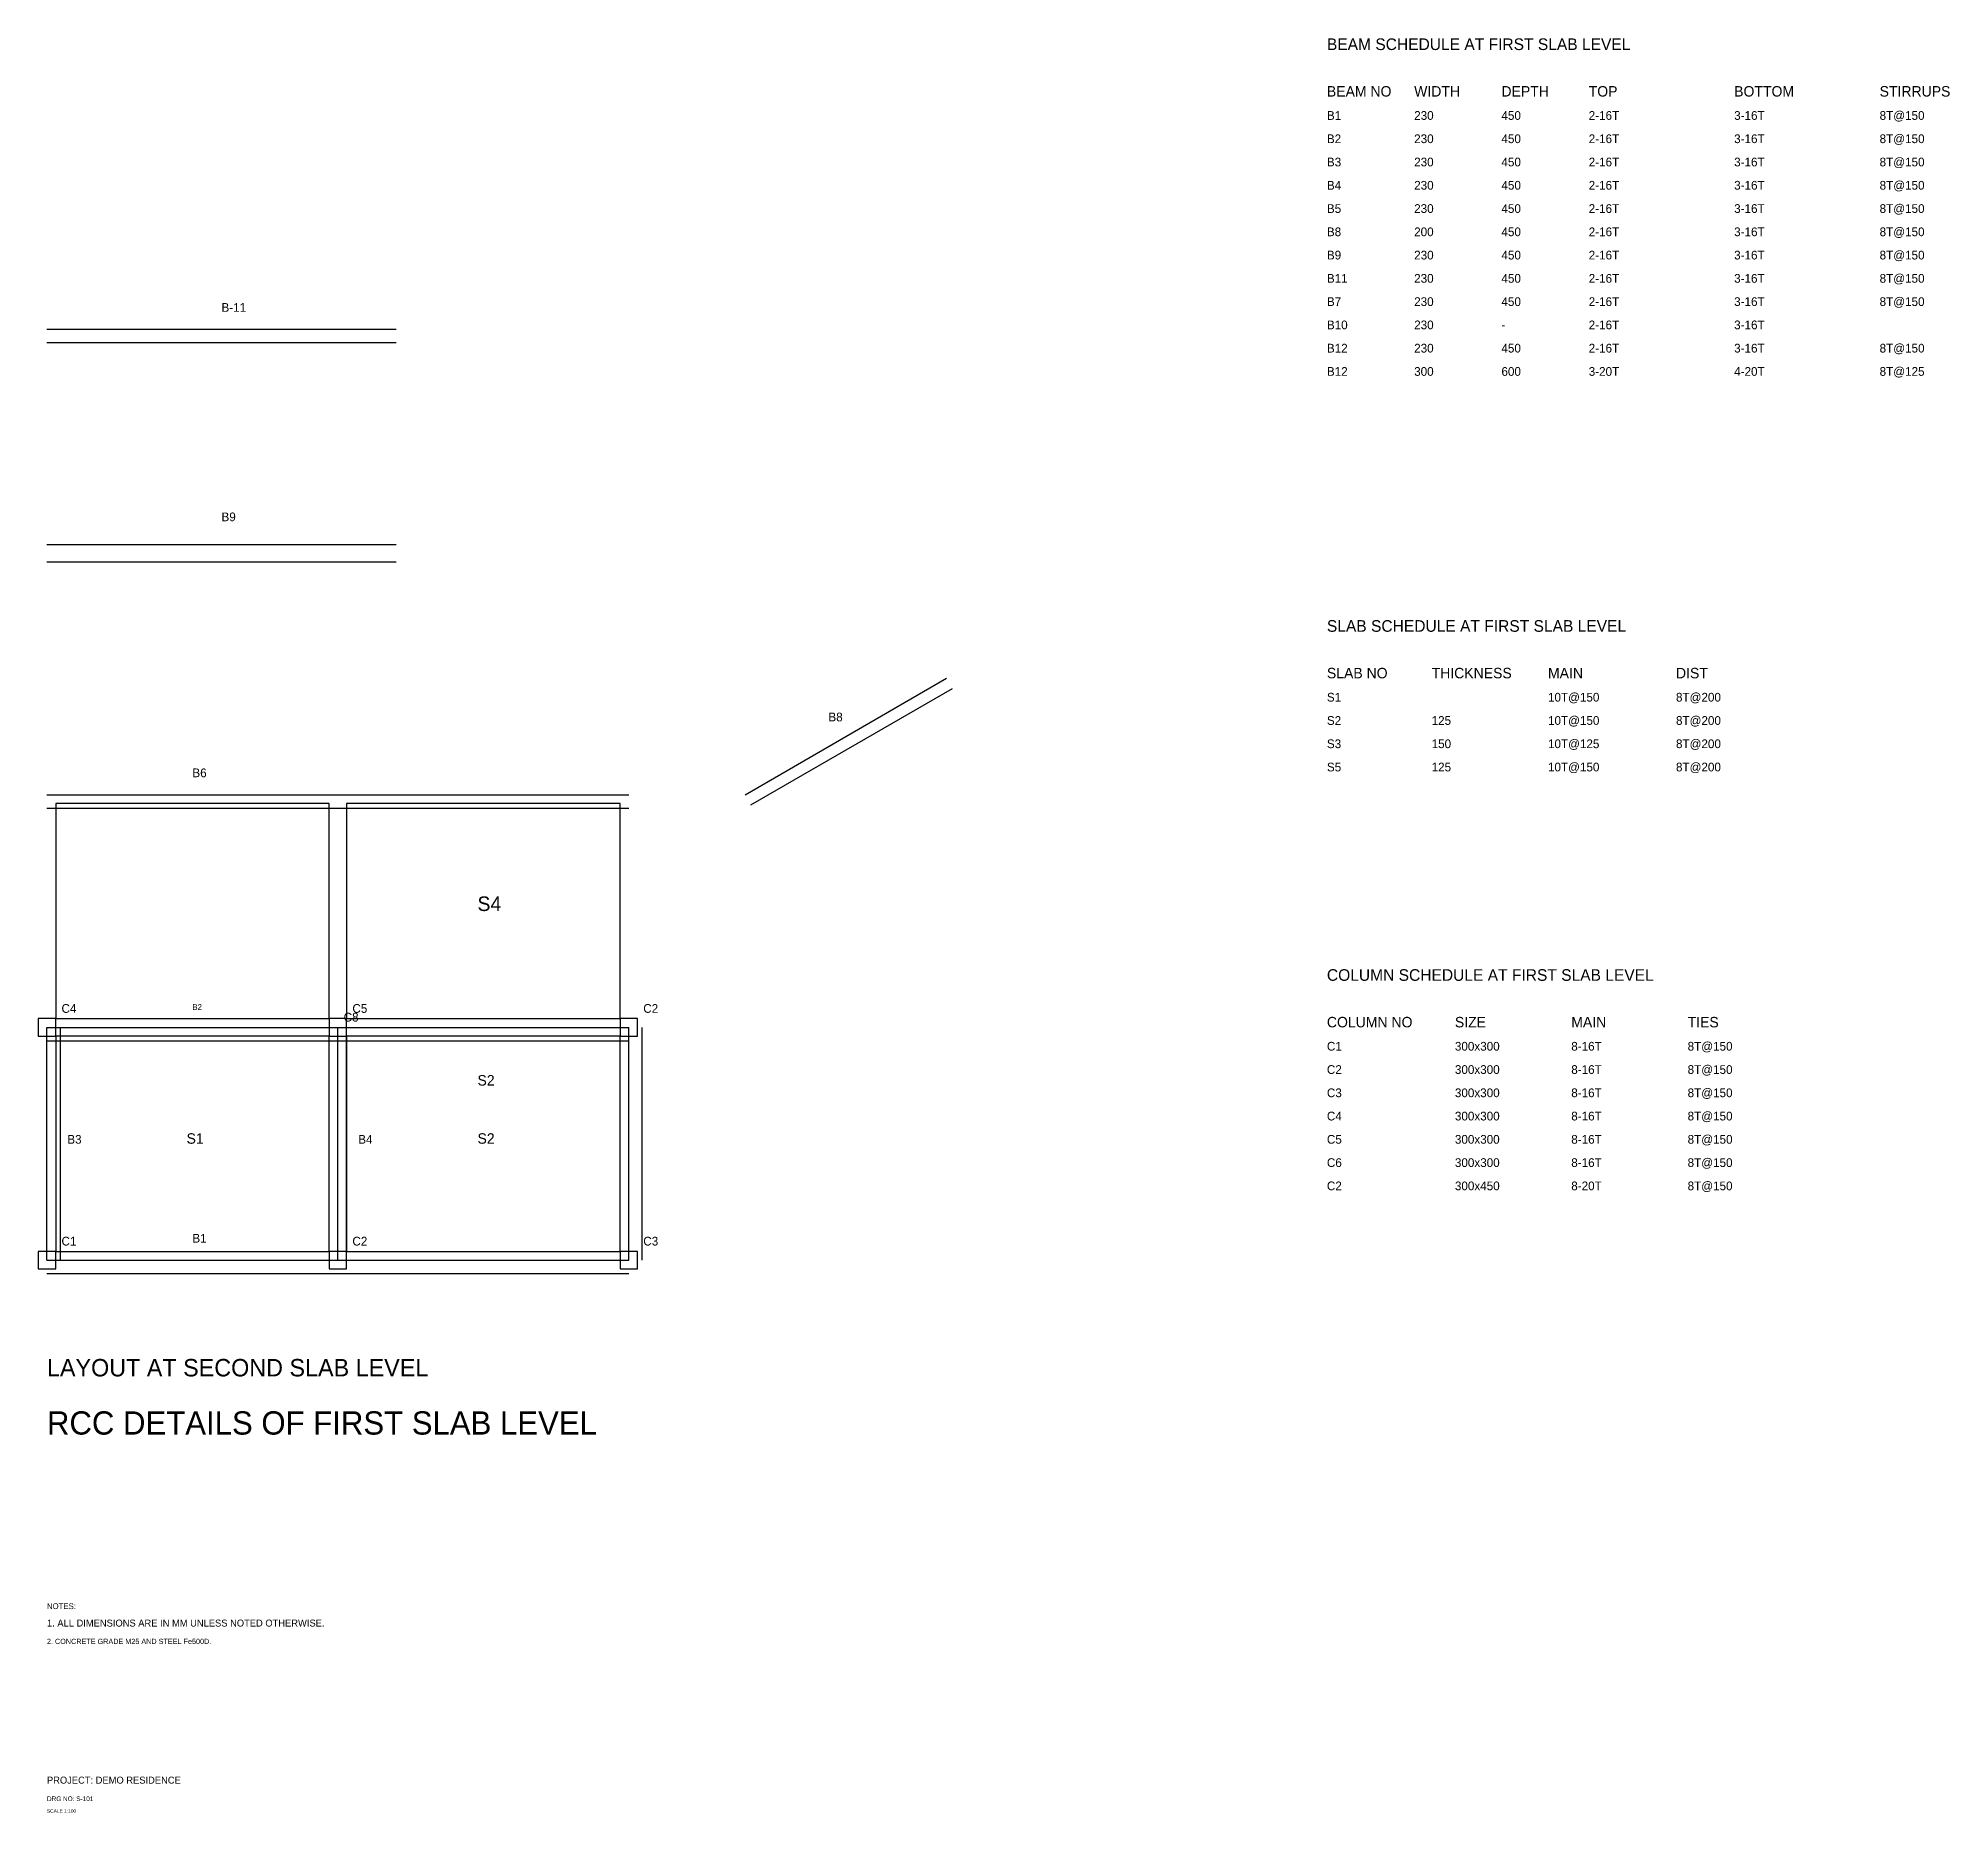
# Model space of a CAD drawing. Header units: millimetres. Extents: x -150 to 32706, y -9501 to 21003.
import ezdxf

# ---------------------------------------------------------------- set-up
doc = ezdxf.new("R2010")
doc.units = ezdxf.units.MM
for name, color, linetype in [('BEAM', 7, 'Continuous'), ('BEAM_TXT', 7, 'Continuous'), ('COLUMN', 7, 'Continuous'), ('COLUMN_TXT', 7, 'Continuous'), ('NOTES', 7, 'Continuous'), ('SCHEDULE', 7, 'Continuous'), ('SLAB', 7, 'Continuous'), ('SLAB_TXT', 7, 'Continuous'), ('TITLE', 7, 'Continuous')]:
    doc.layers.add(name, color=color, linetype=linetype)

# ---------------------------------------------------------------- blocks, each defined once
blk = doc.blocks.new('BEAMTAG')
blk.add_text('B3', height=100).set_placement((0, 0))
blk = doc.blocks.new('TITLE_BLOCK')
for s, height, p in [('PROJECT: DEMO RESIDENCE', 120, (0, 0)), ('DRG NO: S-101', 80, (0, -300)), ('SCALE 1:100', 60, (0, -500))]:
    blk.add_text(s, height=height).set_placement(p)

msp = doc.modelspace()

# ---------------------------------------------------------------- linework, layer by layer
at = {"layer": 'BEAM'}
for p, q in [((0, 16000), (6000, 16000)), ((0, 15770), (6000, 15770)), ((0, 12300), (6000, 12300)), ((0, 12000), (6000, 12000)), ((12000, 8000), (15464, 10000)), ((12100, 7827), (15564, 9827)), ((0, 8000), (10000, 8000)), ((0, 7770), (10000, 7770)), ((0, 4000), (10000, 4000)), ((0, 0), (0, 4000)), ((230, 0), (230, 4000)), ((5000, 0), (5000, 4000)), ((5150, 0), (5150, 4000)), ((10000, 0), (10000, 4000)), ((10230, 0), (10230, 4000)), ((0, 3770), (10000, 3770)), ((0, 0), (10000, 0)), ((0, -230), (10000, -230))]:
    msp.add_line(p, q, dxfattribs=at)
at = {"layer": 'COLUMN'}
for points in [[(-150, 3850), (150, 3850), (150, 4150), (-150, 4150)], [(4850, 3850), (5150, 3850), (5150, 4150), (4850, 4150)], [(9850, 3850), (10150, 3850), (10150, 4150), (9850, 4150)], [(-150, -150), (150, -150), (150, 150), (-150, 150)], [(4850, -150), (5150, -150), (5150, 150), (4850, 150)], [(9850, -150), (10150, -150), (10150, 150), (9850, 150)]]:
    msp.add_lwpolyline(points, close=True, dxfattribs=at)
at = {"layer": 'SLAB'}
for points in [[(150, 4150), (4850, 4150), (4850, 7850), (150, 7850)], [(5150, 4150), (9850, 4150), (9850, 7850), (5150, 7850)], [(150, 150), (4850, 150), (4850, 3850), (150, 3850)], [(5150, 150), (9850, 150), (9850, 3850), (5150, 3850)]]:
    msp.add_lwpolyline(points, close=True, dxfattribs=at)

# ---------------------------------------------------------------- block references
at = {"layer": 'BEAM_TXT', "xscale": 1.5, "yscale": 1.5}
msp.add_blockref('BEAMTAG', (350, 2000), dxfattribs=at)
at = {"layer": 'TITLE'}
msp.add_blockref('TITLE_BLOCK', (0, -9000), dxfattribs=at)

# ---------------------------------------------------------------- texts
at = {"layer": 'BEAM_TXT'}
for s, height, p in [('B-11', 150, (3000, 16300)), ('B9', 150, (3000, 12700)), ('B8', 150, (13432, 9260)), ('B6', 150, (2500, 8300)), ('B2', 100, (2500, 4300)), ('B4', 150, (5350, 2000)), ('B1', 150, (2500, 300))]:
    msp.add_text(s, height=height, dxfattribs=at).set_placement(p)
at = {"layer": 'COLUMN_TXT'}
for s, p in [('C4', (250, 4250)), ('C5', (5250, 4250)), ('C2', (10250, 4250)), ('C8', (5100, 4100)), ('C1', (250, 250)), ('C2', (5250, 250)), ('C3', (10250, 250))]:
    msp.add_text(s, height=150, dxfattribs=at).set_placement(p)
at = {"layer": 'NOTES'}
for s, height, p in [('NOTES:', 100, (0, -6000)), ('1. ALL DIMENSIONS ARE IN MM UNLESS NOTED OTHERWISE.', 120, (0, -6300)), ('2. CONCRETE GRADE M25 AND STEEL Fe500D.', 90, (0, -6600))]:
    msp.add_text(s, height=height, dxfattribs=at).set_placement(p)
at = {"layer": 'SCHEDULE'}
for s, height, p in [('BEAM SCHEDULE AT FIRST SLAB LEVEL', 200, (22000, 20800)), ('BEAM NO', 180, (22000, 20000)), ('WIDTH', 180, (23500, 20000)), ('DEPTH', 180, (25000, 20000)), ('TOP', 180, (26500, 20000)), ('BOTTOM', 180, (29000, 20000)), ('STIRRUPS', 180, (31500, 20000)), ('B1', 150, (22000, 19600)), ('230', 150, (23500, 19600)), ('450', 150, (25000, 19600)), ('2-16T', 150, (26500, 19600)), ('3-16T', 150, (29000, 19600)), ('8T@150', 150, (31500, 19600)), ('B2', 150, (22000, 19200)), ('230', 150, (23500, 19200)), ('450', 150, (25000, 19200)), ('2-16T', 150, (26500, 19200)), ('3-16T', 150, (29000, 19200)), ('8T@150', 150, (31500, 19200)), ('B3', 150, (22000, 18800)), ('230', 150, (23500, 18800)), ('450', 150, (25000, 18800)), ('2-16T', 150, (26500, 18800)), ('3-16T', 150, (29000, 18800)), ('8T@150', 150, (31500, 18800)), ('B4', 150, (22000, 18400)), ('230', 150, (23500, 18400)), ('450', 150, (25000, 18400)), ('2-16T', 150, (26500, 18400)), ('3-16T', 150, (29000, 18400)), ('8T@150', 150, (31500, 18400)), ('B5', 150, (22000, 18000)), ('230', 150, (23500, 18000)), ('450', 150, (25000, 18000)), ('2-16T', 150, (26500, 18000)), ('3-16T', 150, (29000, 18000)), ('8T@150', 150, (31500, 18000)), ('B8', 150, (22000, 17600)), ('200', 150, (23500, 17600)), ('450', 150, (25000, 17600)), ('2-16T', 150, (26500, 17600)), ('3-16T', 150, (29000, 17600)), ('8T@150', 150, (31500, 17600)), ('B9', 150, (22000, 17200)), ('230', 150, (23500, 17200)), ('450', 150, (25000, 17200)), ('2-16T', 150, (26500, 17200)), ('3-16T', 150, (29000, 17200)), ('8T@150', 150, (31500, 17200)), ('B11', 150, (22000, 16800)), ('230', 150, (23500, 16800)), ('450', 150, (25000, 16800)), ('2-16T', 150, (26500, 16800)), ('3-16T', 150, (29000, 16800)), ('8T@150', 150, (31500, 16800)), ('B7', 150, (22000, 16400)), ('230', 150, (23500, 16400)), ('450', 150, (25000, 16400)), ('2-16T', 150, (26500, 16400)), ('3-16T', 150, (29000, 16400)), ('8T@150', 150, (31500, 16400)), ('B10', 150, (22000, 16000)), ('230', 150, (23500, 16000)), ('2-16T', 150, (26500, 16000)), ('3-16T', 150, (29000, 16000)), ('-', 150, (25000, 16000)), ('B12', 150, (22000, 15600)), ('230', 150, (23500, 15600)), ('450', 150, (25000, 15600)), ('2-16T', 150, (26500, 15600)), ('3-16T', 150, (29000, 15600)), ('8T@150', 150, (31500, 15600)), ('B12', 150, (22000, 15200)), ('300', 150, (23500, 15200)), ('600', 150, (25000, 15200)), ('3-20T', 150, (26500, 15200)), ('4-20T', 150, (29000, 15200)), ('8T@125', 150, (31500, 15200)), ('SLAB SCHEDULE AT FIRST SLAB LEVEL', 200, (22000, 10800)), ('SLAB NO', 180, (22000, 10000)), ('THICKNESS', 180, (23800, 10000)), ('MAIN', 180, (25800, 10000)), ('DIST', 180, (28000, 10000)), ('S1', 150, (22000, 9600)), ('10T@150', 150, (25800, 9600)), ('8T@200', 150, (28000, 9600)), ('S2', 150, (22000, 9200)), ('125', 150, (23800, 9200)), ('10T@150', 150, (25800, 9200)), ('8T@200', 150, (28000, 9200)), ('S3', 150, (22000, 8800)), ('150', 150, (23800, 8800)), ('10T@125', 150, (25800, 8800)), ('8T@200', 150, (28000, 8800)), ('S5', 150, (22000, 8400)), ('125', 150, (23800, 8400)), ('10T@150', 150, (25800, 8400)), ('8T@200', 150, (28000, 8400)), ('COLUMN SCHEDULE AT FIRST SLAB LEVEL', 200, (22000, 4800)), ('COLUMN NO', 180, (22000, 4000)), ('SIZE', 180, (24200, 4000)), ('MAIN', 180, (26200, 4000)), ('TIES', 180, (28200, 4000)), ('C1', 150, (22000, 3600)), ('300x300', 150, (24200, 3600)), ('8-16T', 150, (26200, 3600)), ('8T@150', 150, (28200, 3600)), ('C2', 150, (22000, 3200)), ('300x300', 150, (24200, 3200)), ('8-16T', 150, (26200, 3200)), ('8T@150', 150, (28200, 3200)), ('8T@150', 150, (28200, 2800)), ('C3', 150, (22000, 2800)), ('300x300', 150, (24200, 2800)), ('8-16T', 150, (26200, 2800)), ('C4', 150, (22000, 2400)), ('300x300', 150, (24200, 2400)), ('8-16T', 150, (26200, 2400)), ('8T@150', 150, (28200, 2400)), ('C5', 150, (22000, 2000)), ('300x300', 150, (24200, 2000)), ('8-16T', 150, (26200, 2000)), ('8T@150', 150, (28200, 2000)), ('C6', 150, (22000, 1600)), ('300x300', 150, (24200, 1600)), ('8-16T', 150, (26200, 1600)), ('8T@150', 150, (28200, 1600)), ('C2', 150, (22000, 1200)), ('300x450', 150, (24200, 1200)), ('8-20T', 150, (26200, 1200)), ('8T@150', 150, (28200, 1200))]:
    msp.add_text(s, height=height, dxfattribs=at).set_placement(p)
at = {"layer": 'SLAB_TXT'}
for s, height, p in [('S4', 250, (7400, 6000)), ('S2', 180, (7400, 3000)), ('S1', 180, (2400, 2000)), ('S2', 180, (7400, 2000))]:
    msp.add_text(s, height=height, dxfattribs=at).set_placement(p)
at = {"layer": 'TITLE'}
for s, height, p in [('LAYOUT AT SECOND SLAB LEVEL', 300, (0, -2000)), ('RCC DETAILS OF FIRST SLAB LEVEL', 400, (0, -3000))]:
    msp.add_text(s, height=height, dxfattribs=at).set_placement(p)

doc.saveas('drawing.dxf')
